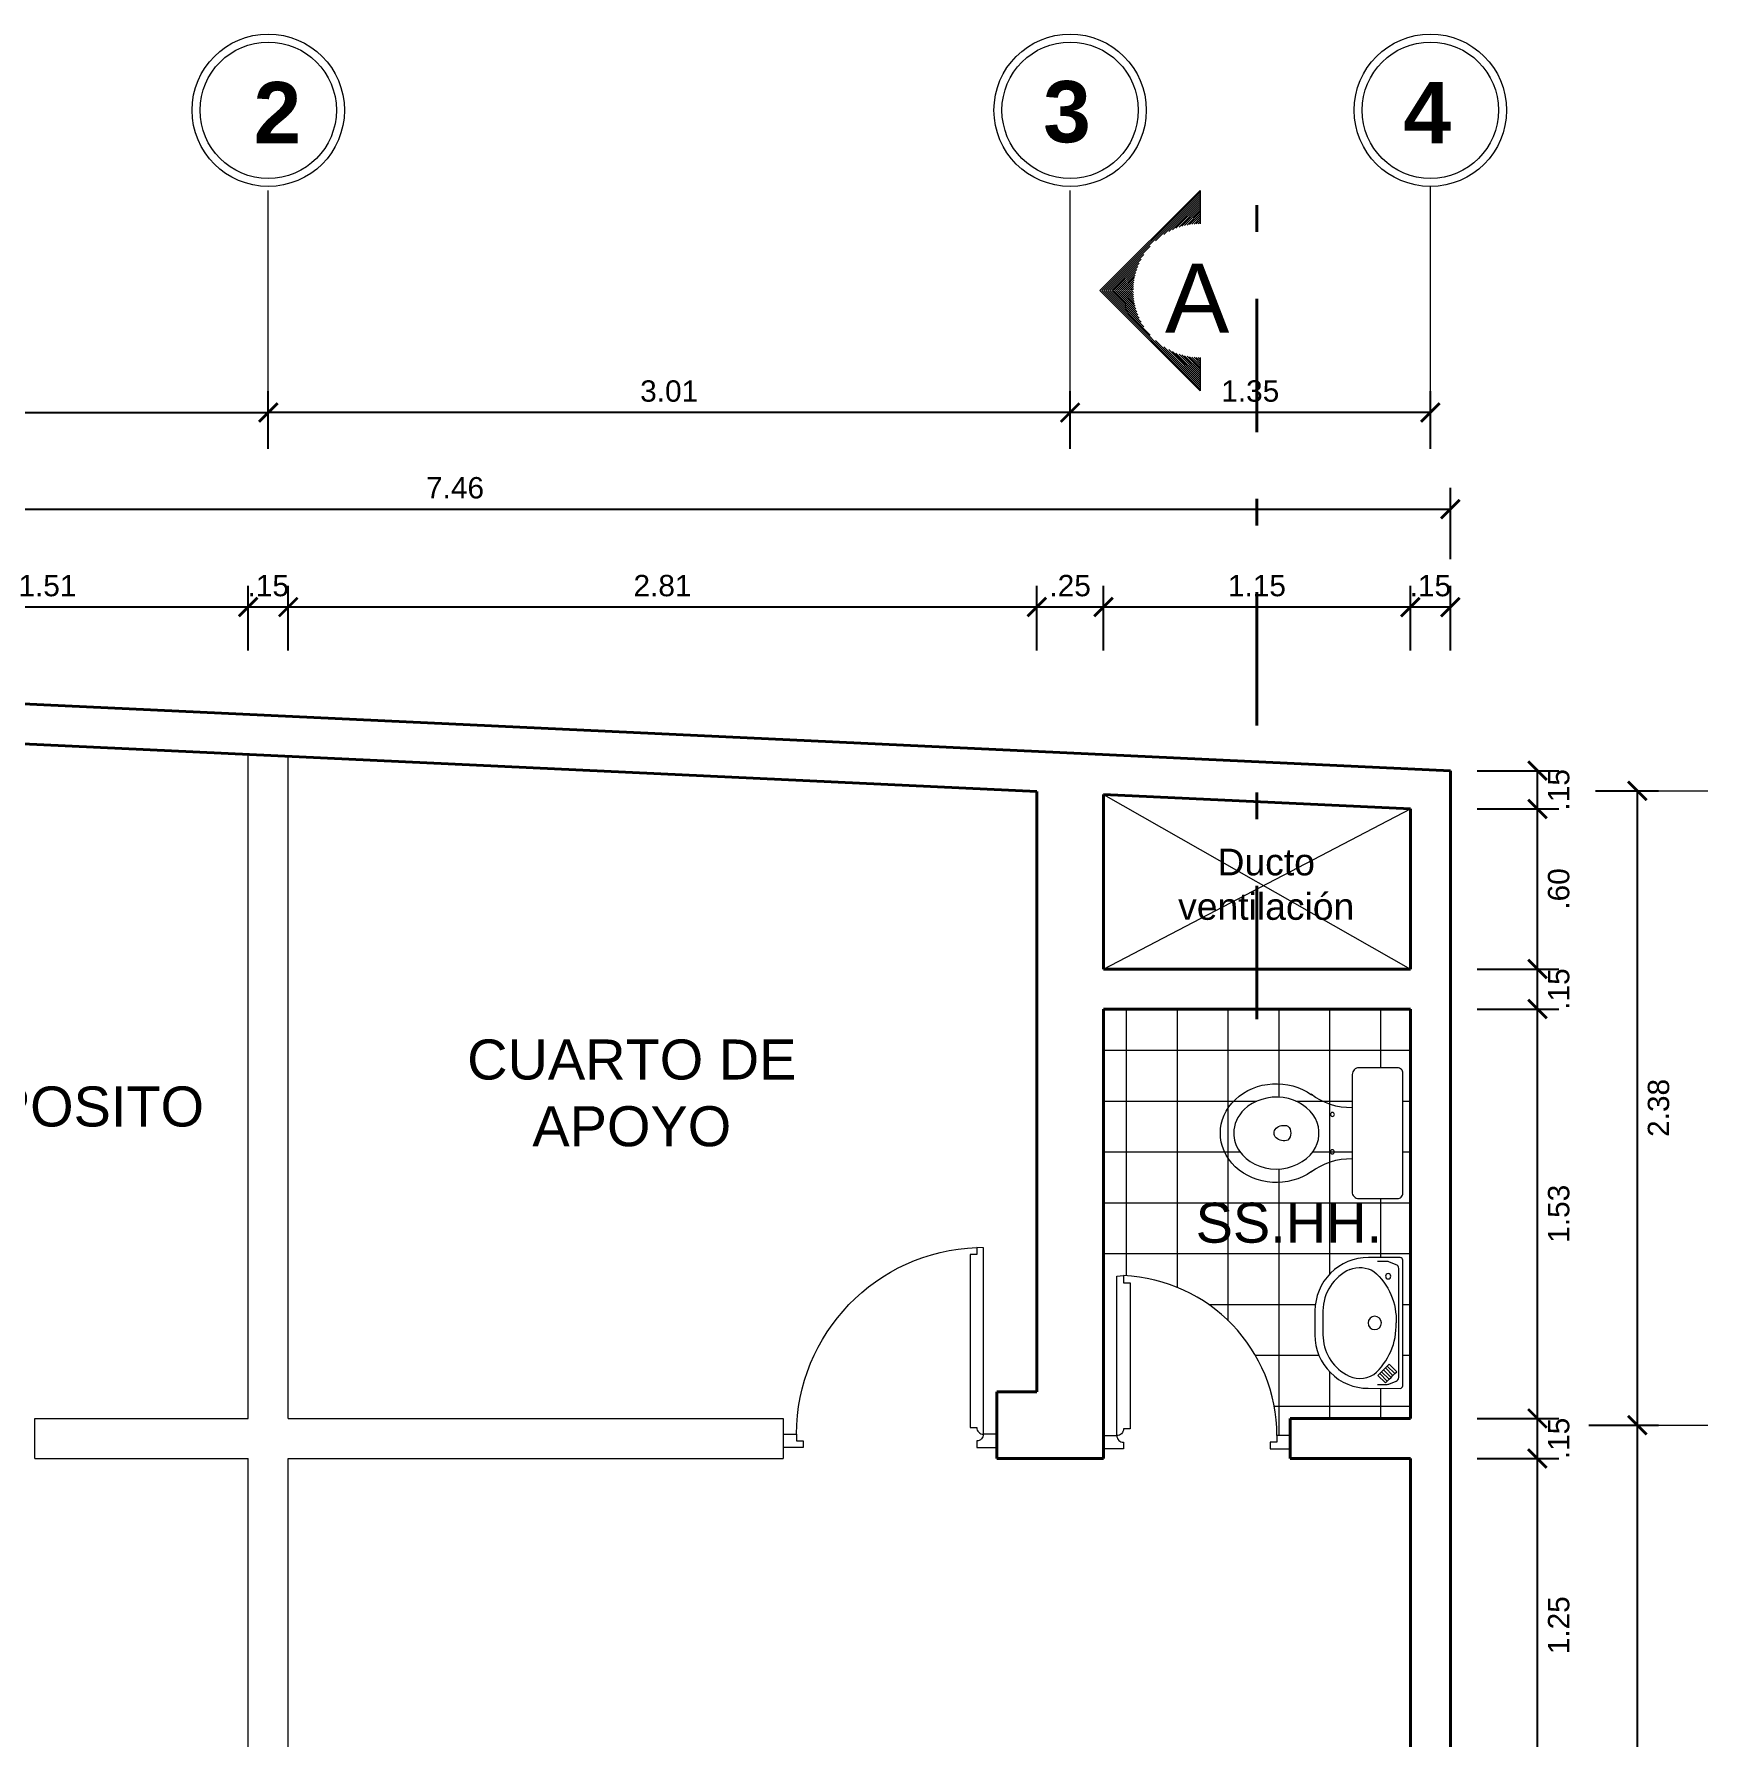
# Model space of a CAD drawing. Header units: millimetres. Extents: x 148 to 461, y 24 to 94.
# Drawn here: x 152.19 to 158.47, y 70.77 to 77.15 of the extents above; entities that cross this region are included whole.
import ezdxf

# ---------------------------------------------------------------- set-up
doc = ezdxf.new("R2010")
doc.units = ezdxf.units.MM
doc.header["$PDMODE"] = 32
doc.linetypes.add('2PAV$0$DASHDOT', pattern=[1, 0.5, -0.25, 0, -0.25])
doc.layers.get('0').update_dxf_attribs({"lineweight": 0})
doc.layers.get('Defpoints').update_dxf_attribs({"lineweight": 0})
for name, color, linetype, lineweight in [('A-Dims', 22, 'Continuous', 0), ('A-Hatch', 57, 'Continuous', 0), ('A-Section', 178, '2PAV$0$DASHDOT', 40), ('A-Stair', 53, 'Continuous', 0), ('A-Text', 30, 'Continuous', 30), ('A-Wall', 153, 'Continuous', 40), ('P-SANIT', 43, 'Continuous', 0), ('piso', 10, 'Continuous', 0), ('puertas', 40, 'Continuous', 0)]:
    doc.layers.add(name, color=color, linetype=linetype, lineweight=lineweight)
doc.styles.add('ejes', font='swissel.ttf')
doc.styles.add('TEX', font='swissk.ttf', dxfattribs={"height": 0.2})
doc.dimstyles.new('DIM50', dxfattribs={"dimtxt": 0.08, "dimasz": 0.07, "dimexe": 0.08, "dimexo": 0.1, "dimgap": 0.04, "dimtad": 2, "dimzin": 4, "dimdsep": 46, "dimtxsty": 'ejes', "dimblk": 'ARCHTICK', "dimcen": 0.05, "dimadec": 0, "dimazin": 0, "dimtfac": 1, "dimtix": 1, "dimtmove": 0, "dimatfit": 3, "dimfxl": 0.08, "dimarcsym": 0})

# ---------------------------------------------------------------- blocks, each defined once
blk = doc.blocks.new('0D02D')
at = {"layer": 'P-SANIT'}
blk.add_lwpolyline([(0, -0.225), (0, 0.225, -0.414214), (0.02, 0.245), (0.165, 0.245, -0.414214), (0.19, 0.22), (0.19, -0.22, -0.414214), (0.165, -0.245), (0.02, -0.245, -0.414214)], format="xyb", close=True, dxfattribs=at)
for centre in [(0.264, 0.07), (0.264, -0.07)]:
    blk.add_circle(centre, 0.0075, dxfattribs=at)
for centre, radius, start, end in [((0.1937, 0.3446), 0.2496, 269.14599, 307.05921), ((0.457, 0), 0.0372, 134.72312, 225.27688), ((0.1937, -0.3446), 0.2496, 52.94079, 90.85401)]:
    blk.add_arc(centre, radius, start, end, dxfattribs=at)
for centre, major_axis, ratio, start_param, end_param in [((0.474, 0), (0.21, 0), 0.880952, 4.03357, 8.5328), ((0.446, 0), (-0.0364, 0), 0.800032, 1.138877, 5.144308)]:
    blk.add_ellipse(centre, major_axis=major_axis, ratio=ratio, start_param=start_param, end_param=end_param, dxfattribs=at)
blk.add_open_spline([(0.634, 0), (0.634, 0.0316), (0.6204, 0.0636), (0.5599, 0.1221), (0.5025, 0.1406), (0.395, 0.126), (0.3484, 0.0938), (0.307, 0.015), (0.3099, -0.0307), (0.3633, -0.1073), (0.4178, -0.1351), (0.5308, -0.1349), (0.5852, -0.1069), (0.6267, -0.0469), (0.634, -0.0234), (0.634, 0)], degree=3, knots=[0, 0, 0, 0, 0.739089, 0.739089, 1.723657, 1.723657, 2.708224, 2.708224, 3.692791, 3.692791, 4.714314, 4.714314, 5.735837, 5.735837, 6.283185, 6.283185, 6.283185, 6.283185], dxfattribs=at)
blk = doc.blocks.new('0D42D')
at = {"layer": 'P-SANIT'}
blk.add_lwpolyline([(0, -0.235), (0, 0.235, -0.414214), (0.01, 0.245), (0.129, 0.245, -0.414214), (0.329, 0.045), (0.329, -0.045, -0.414214), (0.129, -0.245), (0.01, -0.245, -0.414214)], format="xyb", close=True, dxfattribs=at)
for points in [[(0.095, -0.23), (0.0578, -0.23, -0.091972), (0.0524, -0.229), (0.0246, -0.2183, -0.310416), (0.015, -0.2043), (0.015, 0.2043, -0.310416), (0.0246, 0.2183), (0.0524, 0.229, -0.091972), (0.0578, 0.23), (0.095, 0.23)], [(0.198, 0.2004, 0.236842), (0.1087, 0.1932, 0.231608), (0.025, 0)], [(0.198, 0.2004, -0.296459), (0.299, 0.045), (0.299, -0.045, -0.270992), (0.2123, -0.1932, -0.270992)], [(0.2123, -0.1932, -0.27968), (0.1087, -0.1932, -0.231608), (0.025, 0)]]:
    blk.add_lwpolyline(points, format="xyb", dxfattribs=at)
for points in [[(0.0226, -0.1825), (0.0509, -0.1542), (0.058, -0.1613), (0.0297, -0.1896)], [(0.0297, -0.1896), (0.058, -0.1613), (0.065, -0.1684), (0.0368, -0.1967)], [(0.0368, -0.1967), (0.065, -0.1684), (0.0721, -0.1755), (0.0438, -0.2037)], [(0.0438, -0.2037), (0.0721, -0.1755), (0.0792, -0.1825), (0.0509, -0.2108)], [(0.0509, -0.2108), (0.0792, -0.1825), (0.0863, -0.1896), (0.058, -0.2179)], [(0.058, -0.2179), (0.0863, -0.1896), (0.0933, -0.1967), (0.065, -0.2249)]]:
    blk.add_lwpolyline(points, close=True, dxfattribs=at)
for centre, radius in [((0.055, 0.175), 0.01), ((0.105, 0), 0.025)]:
    blk.add_circle(centre, radius, dxfattribs=at)
blk = doc.blocks.new('P70')
at = {"ltscale": 0.75}
blk.add_lwpolyline([(0.05, 0.025), (0.05, 0.6229), (0.075, 0.6245), (0.075, 0.5979), (0.1, 0.5979), (0.1, 0.05), (0.075, 0.05, -0.414214)], format="xyb", close=True, dxfattribs=at)
blk.add_lwpolyline([(0, 0.025), (0.05, 0.025, 0.414214), (0.075, 0), (0.075, -0.025), (0, -0.025)], format="xyb", dxfattribs=at)
blk.add_lwpolyline([(0.7, 0.025), (0.65, 0.025), (0.65, 0), (0.625, 0), (0.625, -0.025), (0.7, -0.025)], dxfattribs=at)
at = {"color": 9, "ltscale": 0.75}
blk.add_arc((0.05, 0.025), 0.6, 0, 87.61198, dxfattribs=at)
at = {"flags": 3}
blk.add_attdef('COCO', (0, 0), '', height=0.1, dxfattribs=at)
blk = doc.blocks.new('P80')
at = {"ltscale": 0.75}
blk.add_lwpolyline([(0.05, 0.025), (0.05, 0.7232), (0.075, 0.7246), (0.075, 0.6982), (0.1, 0.6982), (0.1, 0.05), (0.075, 0.05, -0.414214)], format="xyb", close=True, dxfattribs=at)
blk.add_lwpolyline([(0, 0.025), (0.05, 0.025, 0.414214), (0.075, 0), (0.075, -0.025), (0, -0.025)], format="xyb", dxfattribs=at)
blk.add_lwpolyline([(0.8, 0.025), (0.75, 0.025), (0.75, 0), (0.725, 0), (0.725, -0.025), (0.8, -0.025)], dxfattribs=at)
at = {"color": 9, "ltscale": 0.75}
blk.add_arc((0.05, 0.025), 0.7, 0, 87.95329, dxfattribs=at)
at = {"flags": 3}
blk.add_attdef('COCO', (0, 0), '', height=0.1, dxfattribs=at)
blk = doc.blocks.new('_ArchTick')
at = {"color": 0, "linetype": 'ByBlock', "const_width": 0.15}
blk.add_lwpolyline([(-0.5, -0.5), (0.5, 0.5)], dxfattribs=at)
blk = doc.blocks.new('*D180')
at = {"layer": 'A-Dims', "color": 0, "lineweight": -2}
for p, q in [((151.4903, 74.8403), (151.4903, 75.0836)), ((152.9953, 74.8403), (152.9953, 75.0836)), ((152.9953, 75.0036), (151.4903, 75.0036))]:
    blk.add_line(p, q, dxfattribs=at)
at = {"layer": 'Defpoints', "color": 0}
for p in [(151.4903, 75.0036), (151.4903, 74.7403), (152.9953, 74.7403)]:
    blk.add_point(p, dxfattribs=at)
at = {"layer": 'A-Dims', "color": 0, "lineweight": -2, "xscale": 0.07, "yscale": 0.07, "zscale": 0.07, "rotation": 180}
blk.add_blockref('_ArchTick', (151.4903, 75.0036), dxfattribs=at)
at = {"layer": 'A-Dims', "color": 0, "lineweight": -2, "xscale": 0.07, "yscale": 0.07, "zscale": 0.07}
blk.add_blockref('_ArchTick', (152.9953, 75.0036), dxfattribs=at)
at = {"layer": 'A-Dims', "color": 0, "insert": (152.2428, 75.0836), "char_height": 0.08, "attachment_point": 5, "style": 'ejes'}
blk.add_mtext('1.51', dxfattribs=at)
blk = doc.blocks.new('*D181')
at = {"layer": 'A-Dims', "color": 0, "lineweight": -2}
for p, q in [((152.9953, 74.8403), (152.9953, 75.0836)), ((153.1453, 74.8403), (153.1453, 75.0836)), ((153.1453, 75.0036), (152.9953, 75.0036))]:
    blk.add_line(p, q, dxfattribs=at)
at = {"layer": 'Defpoints', "color": 0}
for p in [(152.9953, 75.0036), (152.9953, 74.7403), (153.1453, 74.7403)]:
    blk.add_point(p, dxfattribs=at)
at = {"layer": 'A-Dims', "color": 0, "lineweight": -2, "xscale": 0.07, "yscale": 0.07, "zscale": 0.07}
blk.add_blockref('_ArchTick', (152.9953, 75.0036), dxfattribs=at)
at = {"layer": 'A-Dims', "color": 0, "lineweight": -2, "xscale": 0.07, "yscale": 0.07, "zscale": 0.07, "rotation": 180}
blk.add_blockref('_ArchTick', (153.1453, 75.0036), dxfattribs=at)
at = {"layer": 'A-Dims', "color": 0, "insert": (153.0703, 75.0836), "char_height": 0.08, "attachment_point": 5, "style": 'ejes'}
blk.add_mtext('.15', dxfattribs=at)
blk = doc.blocks.new('*D182')
at = {"layer": 'A-Dims', "color": 0, "lineweight": -2}
for p, q in [((153.1453, 74.8403), (153.1453, 75.0836)), ((155.9503, 74.8403), (155.9503, 75.0836)), ((155.9503, 75.0036), (153.1453, 75.0036))]:
    blk.add_line(p, q, dxfattribs=at)
at = {"layer": 'Defpoints', "color": 0}
for p in [(153.1453, 75.0036), (153.1453, 74.7403), (155.9503, 74.7403)]:
    blk.add_point(p, dxfattribs=at)
at = {"layer": 'A-Dims', "color": 0, "lineweight": -2, "xscale": 0.07, "yscale": 0.07, "zscale": 0.07, "rotation": 180}
blk.add_blockref('_ArchTick', (153.1453, 75.0036), dxfattribs=at)
at = {"layer": 'A-Dims', "color": 0, "lineweight": -2, "xscale": 0.07, "yscale": 0.07, "zscale": 0.07}
blk.add_blockref('_ArchTick', (155.9503, 75.0036), dxfattribs=at)
at = {"layer": 'A-Dims', "color": 0, "insert": (154.5478, 75.0836), "char_height": 0.08, "attachment_point": 5, "style": 'ejes'}
blk.add_mtext('2.81', dxfattribs=at)
blk = doc.blocks.new('*D183')
at = {"layer": 'A-Dims', "color": 0, "lineweight": -2}
for p, q in [((155.9503, 74.8403), (155.9503, 75.0836)), ((156.2003, 74.8403), (156.2003, 75.0836)), ((156.2003, 75.0036), (155.9503, 75.0036))]:
    blk.add_line(p, q, dxfattribs=at)
at = {"layer": 'Defpoints', "color": 0}
for p in [(155.9503, 75.0036), (155.9503, 74.7403), (156.2003, 74.7403)]:
    blk.add_point(p, dxfattribs=at)
at = {"layer": 'A-Dims', "color": 0, "lineweight": -2, "xscale": 0.07, "yscale": 0.07, "zscale": 0.07, "rotation": 180}
blk.add_blockref('_ArchTick', (155.9503, 75.0036), dxfattribs=at)
at = {"layer": 'A-Dims', "color": 0, "lineweight": -2, "xscale": 0.07, "yscale": 0.07, "zscale": 0.07}
blk.add_blockref('_ArchTick', (156.2003, 75.0036), dxfattribs=at)
at = {"layer": 'A-Dims', "color": 0, "insert": (156.0753, 75.0836), "char_height": 0.08, "attachment_point": 5, "style": 'ejes'}
blk.add_mtext('.25', dxfattribs=at)
blk = doc.blocks.new('*D184')
at = {"layer": 'A-Dims', "color": 0, "lineweight": -2}
for p, q in [((156.2003, 74.8403), (156.2003, 75.0836)), ((157.3503, 74.8403), (157.3503, 75.0836)), ((157.3503, 75.0036), (156.2003, 75.0036))]:
    blk.add_line(p, q, dxfattribs=at)
at = {"layer": 'Defpoints', "color": 0}
for p in [(156.2003, 75.0036), (156.2003, 74.7403), (157.3503, 74.7403)]:
    blk.add_point(p, dxfattribs=at)
at = {"layer": 'A-Dims', "color": 0, "lineweight": -2, "xscale": 0.07, "yscale": 0.07, "zscale": 0.07, "rotation": 180}
blk.add_blockref('_ArchTick', (156.2003, 75.0036), dxfattribs=at)
at = {"layer": 'A-Dims', "color": 0, "lineweight": -2, "xscale": 0.07, "yscale": 0.07, "zscale": 0.07}
blk.add_blockref('_ArchTick', (157.3503, 75.0036), dxfattribs=at)
at = {"layer": 'A-Dims', "color": 0, "insert": (156.7753, 75.0836), "char_height": 0.08, "attachment_point": 5, "style": 'ejes'}
blk.add_mtext('1.15', dxfattribs=at)
blk = doc.blocks.new('*D185')
at = {"layer": 'A-Dims', "color": 0, "lineweight": -2}
for p, q in [((157.3503, 74.8403), (157.3503, 75.0836)), ((157.5003, 74.8403), (157.5003, 75.0836)), ((157.5003, 75.0036), (157.3503, 75.0036))]:
    blk.add_line(p, q, dxfattribs=at)
at = {"layer": 'Defpoints', "color": 0}
for p in [(157.3503, 75.0036), (157.3503, 74.7403), (157.5003, 74.7403)]:
    blk.add_point(p, dxfattribs=at)
at = {"layer": 'A-Dims', "color": 0, "lineweight": -2, "xscale": 0.07, "yscale": 0.07, "zscale": 0.07}
blk.add_blockref('_ArchTick', (157.3503, 75.0036), dxfattribs=at)
at = {"layer": 'A-Dims', "color": 0, "lineweight": -2, "xscale": 0.07, "yscale": 0.07, "zscale": 0.07, "rotation": 180}
blk.add_blockref('_ArchTick', (157.5003, 75.0036), dxfattribs=at)
at = {"layer": 'A-Dims', "color": 0, "insert": (157.4253, 75.0836), "char_height": 0.08, "attachment_point": 5, "style": 'ejes'}
blk.add_mtext('.15', dxfattribs=at)
blk = doc.blocks.new('*D186')
at = {"layer": 'A-Dims', "color": 0, "lineweight": -2}
for p, q in [((150.0403, 75.1836), (150.0403, 75.4502)), ((157.5003, 75.1836), (157.5003, 75.4502)), ((150.0403, 75.3702), (157.5003, 75.3702))]:
    blk.add_line(p, q, dxfattribs=at)
at = {"layer": 'Defpoints', "color": 0}
for p in [(157.5003, 75.3702), (150.0403, 75.0836), (157.5003, 75.0836)]:
    blk.add_point(p, dxfattribs=at)
at = {"layer": 'A-Dims', "color": 0, "lineweight": -2, "xscale": 0.07, "yscale": 0.07, "zscale": 0.07, "rotation": 180}
blk.add_blockref('_ArchTick', (150.0403, 75.3702), dxfattribs=at)
at = {"layer": 'A-Dims', "color": 0, "lineweight": -2, "xscale": 0.07, "yscale": 0.07, "zscale": 0.07}
blk.add_blockref('_ArchTick', (157.5003, 75.3702), dxfattribs=at)
at = {"layer": 'A-Dims', "color": 0, "insert": (153.7703, 75.4502), "char_height": 0.08, "attachment_point": 5, "style": 'ejes'}
blk.add_mtext('7.46', dxfattribs=at)
blk = doc.blocks.new('*D197')
at = {"layer": 'A-Dims', "color": 0, "lineweight": -2}
for p, q in [((157.6003, 74.3903), (157.9065, 74.3903)), ((157.8265, 74.2472), (157.8265, 74.3903)), ((157.6003, 74.2472), (157.9065, 74.2472))]:
    blk.add_line(p, q, dxfattribs=at)
at = {"layer": 'Defpoints', "color": 0}
for p in [(157.5003, 74.3903), (157.8265, 74.3903), (157.5003, 74.2472)]:
    blk.add_point(p, dxfattribs=at)
at = {"layer": 'A-Dims', "color": 0, "lineweight": -2, "xscale": 0.07, "yscale": 0.07, "zscale": 0.07}
for p, rotation in [((157.8265, 74.3903), 270), ((157.8265, 74.2472), 90)]:
    blk.add_blockref('_ArchTick', p, dxfattribs=dict(at, rotation=rotation))
at = {"layer": 'A-Dims', "color": 0, "insert": (157.9065, 74.3187), "char_height": 0.08, "attachment_point": 5, "rotation": 90, "style": 'ejes'}
blk.add_mtext('.15', dxfattribs=at)
blk = doc.blocks.new('*D198')
at = {"layer": 'A-Dims', "color": 0, "lineweight": -2}
for p, q in [((157.6003, 74.2472), (157.9065, 74.2472)), ((157.8265, 73.6472), (157.8265, 74.2472)), ((157.6003, 73.6472), (157.9065, 73.6472))]:
    blk.add_line(p, q, dxfattribs=at)
at = {"layer": 'Defpoints', "color": 0}
for p in [(157.5003, 74.2472), (157.8265, 74.2472), (157.5003, 73.6472)]:
    blk.add_point(p, dxfattribs=at)
at = {"layer": 'A-Dims', "color": 0, "lineweight": -2, "xscale": 0.07, "yscale": 0.07, "zscale": 0.07}
for p, rotation in [((157.8265, 74.2472), 90), ((157.8265, 73.6472), 270)]:
    blk.add_blockref('_ArchTick', p, dxfattribs=dict(at, rotation=rotation))
at = {"layer": 'A-Dims', "color": 0, "insert": (157.9065, 73.9472), "char_height": 0.08, "attachment_point": 5, "rotation": 90, "style": 'ejes'}
blk.add_mtext('.60', dxfattribs=at)
blk = doc.blocks.new('*D199')
at = {"layer": 'A-Dims', "color": 0, "lineweight": -2}
for p, q in [((157.6003, 73.6472), (157.9065, 73.6472)), ((157.8265, 73.4972), (157.8265, 73.6472)), ((157.6003, 73.4972), (157.9065, 73.4972))]:
    blk.add_line(p, q, dxfattribs=at)
at = {"layer": 'Defpoints', "color": 0}
for p in [(157.5003, 73.6472), (157.8265, 73.6472), (157.5003, 73.4972)]:
    blk.add_point(p, dxfattribs=at)
at = {"layer": 'A-Dims', "color": 0, "lineweight": -2, "xscale": 0.07, "yscale": 0.07, "zscale": 0.07}
for p, rotation in [((157.8265, 73.6472), 270), ((157.8265, 73.4972), 90)]:
    blk.add_blockref('_ArchTick', p, dxfattribs=dict(at, rotation=rotation))
at = {"layer": 'A-Dims', "color": 0, "insert": (157.9065, 73.5722), "char_height": 0.08, "attachment_point": 5, "rotation": 90, "style": 'ejes'}
blk.add_mtext('.15', dxfattribs=at)
blk = doc.blocks.new('*D200')
at = {"layer": 'A-Dims', "color": 0, "lineweight": -2}
for p, q in [((157.6003, 73.4972), (157.9065, 73.4972)), ((157.8265, 71.9631), (157.8265, 73.4972)), ((157.6003, 71.9631), (157.9065, 71.9631))]:
    blk.add_line(p, q, dxfattribs=at)
at = {"layer": 'Defpoints', "color": 0}
for p in [(157.5003, 73.4972), (157.8265, 73.4972), (157.5003, 71.9631)]:
    blk.add_point(p, dxfattribs=at)
at = {"layer": 'A-Dims', "color": 0, "lineweight": -2, "xscale": 0.07, "yscale": 0.07, "zscale": 0.07}
for p, rotation in [((157.8265, 73.4972), 90), ((157.8265, 71.9631), 270)]:
    blk.add_blockref('_ArchTick', p, dxfattribs=dict(at, rotation=rotation))
at = {"layer": 'A-Dims', "color": 0, "insert": (157.9065, 72.7301), "char_height": 0.08, "attachment_point": 5, "rotation": 90, "style": 'ejes'}
blk.add_mtext('1.53', dxfattribs=at)
blk = doc.blocks.new('*D201')
at = {"layer": 'A-Dims', "color": 0, "lineweight": -2}
for p, q in [((157.6003, 71.9631), (157.9065, 71.9631)), ((157.8265, 71.8131), (157.8265, 71.9631)), ((157.6003, 71.8131), (157.9065, 71.8131))]:
    blk.add_line(p, q, dxfattribs=at)
at = {"layer": 'Defpoints', "color": 0}
for p in [(157.5003, 71.9631), (157.8265, 71.9631), (157.5003, 71.8131)]:
    blk.add_point(p, dxfattribs=at)
at = {"layer": 'A-Dims', "color": 0, "lineweight": -2, "xscale": 0.07, "yscale": 0.07, "zscale": 0.07}
for p, rotation in [((157.8265, 71.9631), 270), ((157.8265, 71.8131), 90)]:
    blk.add_blockref('_ArchTick', p, dxfattribs=dict(at, rotation=rotation))
at = {"layer": 'A-Dims', "color": 0, "insert": (157.9065, 71.8881), "char_height": 0.08, "attachment_point": 5, "rotation": 90, "style": 'ejes'}
blk.add_mtext('.15', dxfattribs=at)
blk = doc.blocks.new('*D202')
at = {"layer": 'A-Dims', "color": 0, "lineweight": -2}
for p, q in [((157.6003, 71.8131), (157.9065, 71.8131)), ((157.8265, 70.5631), (157.8265, 71.8131)), ((157.6003, 70.5631), (157.9065, 70.5631))]:
    blk.add_line(p, q, dxfattribs=at)
at = {"layer": 'Defpoints', "color": 0}
for p in [(157.5003, 71.8131), (157.8265, 71.8131), (157.5003, 70.5631)]:
    blk.add_point(p, dxfattribs=at)
at = {"layer": 'A-Dims', "color": 0, "lineweight": -2, "xscale": 0.07, "yscale": 0.07, "zscale": 0.07}
for p, rotation in [((157.8265, 71.8131), 90), ((157.8265, 70.5631), 270)]:
    blk.add_blockref('_ArchTick', p, dxfattribs=dict(at, rotation=rotation))
at = {"layer": 'A-Dims', "color": 0, "insert": (157.9065, 71.1881), "char_height": 0.08, "attachment_point": 5, "rotation": 90, "style": 'ejes'}
blk.add_mtext('1.25', dxfattribs=at)
blk = doc.blocks.new('*D562')
at = {"layer": 'A-Dims', "color": 0, "lineweight": -2}
for p, q in [((158.0192, 71.9381), (158.2806, 71.9381)), ((158.2006, 71.9381), (158.2006, 69.0381)), ((158.0192, 69.0381), (158.2806, 69.0381))]:
    blk.add_line(p, q, dxfattribs=at)
at = {"layer": 'Defpoints', "color": 0}
for p in [(157.9192, 71.9381), (157.9192, 69.0381), (158.2006, 69.0381)]:
    blk.add_point(p, dxfattribs=at)
at = {"layer": 'A-Dims', "color": 0, "lineweight": -2, "xscale": 0.07, "yscale": 0.07, "zscale": 0.07}
for p, rotation in [((158.2006, 71.9381), 90), ((158.2006, 69.0381), 270)]:
    blk.add_blockref('_ArchTick', p, dxfattribs=dict(at, rotation=rotation))
at = {"layer": 'A-Dims', "color": 0, "insert": (158.2806, 70.4881), "char_height": 0.08, "attachment_point": 5, "rotation": 90, "style": 'ejes'}
blk.add_mtext('2.90', dxfattribs=at)
blk = doc.blocks.new('*D563')
at = {"layer": 'A-Dims', "color": 0, "lineweight": -2}
for p, q in [((158.044, 74.3152), (158.2806, 74.3152)), ((158.2006, 74.3152), (158.2006, 71.9381)), ((158.044, 71.9381), (158.2806, 71.9381))]:
    blk.add_line(p, q, dxfattribs=at)
at = {"layer": 'Defpoints', "color": 0}
for p in [(157.944, 74.3152), (157.944, 71.9381), (158.2006, 71.9381)]:
    blk.add_point(p, dxfattribs=at)
at = {"layer": 'A-Dims', "color": 0, "lineweight": -2, "xscale": 0.07, "yscale": 0.07, "zscale": 0.07}
for p, rotation in [((158.2006, 74.3152), 90), ((158.2006, 71.9381), 270)]:
    blk.add_blockref('_ArchTick', p, dxfattribs=dict(at, rotation=rotation))
at = {"layer": 'A-Dims', "color": 0, "insert": (158.2806, 73.1267), "char_height": 0.08, "attachment_point": 5, "rotation": 90, "style": 'ejes'}
blk.add_mtext('2.38', dxfattribs=at)
blk = doc.blocks.new('*D560')
at = {"layer": 'A-Dims', "color": 0, "lineweight": -2}
for p, q in [((150.2403, 75.5972), (150.2403, 75.8126)), ((153.0703, 75.5972), (153.0703, 75.8126)), ((150.2403, 75.7326), (153.0703, 75.7326))]:
    blk.add_line(p, q, dxfattribs=at)
at = {"layer": 'Defpoints', "color": 0}
for p in [(153.0703, 75.7326), (150.2403, 75.4972), (153.0703, 75.4972)]:
    blk.add_point(p, dxfattribs=at)
at = {"layer": 'A-Dims', "color": 0, "lineweight": -2, "xscale": 0.07, "yscale": 0.07, "zscale": 0.07, "rotation": 180}
blk.add_blockref('_ArchTick', (150.2403, 75.7326), dxfattribs=at)
at = {"layer": 'A-Dims', "color": 0, "lineweight": -2, "xscale": 0.07, "yscale": 0.07, "zscale": 0.07}
blk.add_blockref('_ArchTick', (153.0703, 75.7326), dxfattribs=at)
at = {"layer": 'A-Dims', "color": 0, "insert": (151.6553, 75.8126), "char_height": 0.08, "attachment_point": 5, "style": 'ejes'}
blk.add_mtext('2.83', dxfattribs=at)
blk = doc.blocks.new('*D561')
at = {"layer": 'A-Dims', "color": 0, "lineweight": -2}
for p, q in [((156.0753, 75.5972), (156.0753, 75.8126)), ((157.4253, 75.5972), (157.4253, 75.8126)), ((157.4253, 75.7326), (156.0753, 75.7326))]:
    blk.add_line(p, q, dxfattribs=at)
at = {"layer": 'Defpoints', "color": 0}
for p in [(156.0753, 75.7326), (156.0753, 75.4972), (157.4253, 75.4972)]:
    blk.add_point(p, dxfattribs=at)
at = {"layer": 'A-Dims', "color": 0, "lineweight": -2, "xscale": 0.07, "yscale": 0.07, "zscale": 0.07, "rotation": 180}
blk.add_blockref('_ArchTick', (156.0753, 75.7326), dxfattribs=at)
at = {"layer": 'A-Dims', "color": 0, "lineweight": -2, "xscale": 0.07, "yscale": 0.07, "zscale": 0.07}
blk.add_blockref('_ArchTick', (157.4253, 75.7326), dxfattribs=at)
at = {"layer": 'A-Dims', "color": 0, "insert": (156.7503, 75.8126), "char_height": 0.08, "attachment_point": 5, "style": 'ejes'}
blk.add_mtext('1.35', dxfattribs=at)
blk = doc.blocks.new('*D579')
at = {"layer": 'A-Dims', "color": 0, "lineweight": -2}
for p, q in [((153.0703, 75.5972), (153.0703, 75.8126)), ((156.0753, 75.5972), (156.0753, 75.8126)), ((156.0753, 75.7326), (153.0703, 75.7326))]:
    blk.add_line(p, q, dxfattribs=at)
at = {"layer": 'Defpoints', "color": 0}
for p in [(153.0703, 75.7326), (153.0703, 75.4972), (156.0753, 75.4972)]:
    blk.add_point(p, dxfattribs=at)
at = {"layer": 'A-Dims', "color": 0, "lineweight": -2, "xscale": 0.07, "yscale": 0.07, "zscale": 0.07, "rotation": 180}
blk.add_blockref('_ArchTick', (153.0703, 75.7326), dxfattribs=at)
at = {"layer": 'A-Dims', "color": 0, "lineweight": -2, "xscale": 0.07, "yscale": 0.07, "zscale": 0.07}
blk.add_blockref('_ArchTick', (156.0753, 75.7326), dxfattribs=at)
at = {"layer": 'A-Dims', "color": 0, "insert": (154.5728, 75.8126), "char_height": 0.08, "attachment_point": 5, "style": 'ejes'}
blk.add_mtext('3.01', dxfattribs=at)

msp = doc.modelspace()

# ---------------------------------------------------------------- hatches: boundary and pattern name
at = {"layer": 'A-Hatch'}
h = msp.add_hatch(dxfattribs=at)
h.set_pattern_fill('ANSI37,_O', color=256, scale=0.06, angle=45)
h.set_pattern_definition([(90, (-8.8765, 0), (-0.1905, 4e-17), []), (180, (-8.8765, 0), (-4e-17, -0.1905), [])])
h.paths.add_polyline_path([(156.8503, 71.8987), (156.9003, 71.8987), (156.9003, 71.9631), (157.3503, 71.9631), (157.3503, 73.4972), (156.2003, 73.4972), (156.2003, 72.4935), (156.3003, 72.4997), (156.3003, 72.4966, -0.389983)])
edge = h.paths.add_edge_path(flags=16)
edge.add_arc((157.1288, 73.3767), 0.2496, 236.58669, 237.20776)
edge.add_ellipse((156.8482, 73.0324), major_axis=(-0.21, 0.0002), ratio=0.880952, start_angle=-128.89345, end_angle=-128.19711)
edge = h.paths.add_edge_path(flags=16)
edge.add_spline(control_points=[(156.6882, 73.0325), (156.6882, 73.0641), (156.7018, 73.0961), (156.7624, 73.1546), (156.8199, 73.173), (156.9273, 73.1583), (156.9739, 73.1261), (157.0152, 73.0472), (157.0123, 73.0015), (156.9588, 72.925), (156.9042, 72.8972), (156.7912, 72.8975), (156.7369, 72.9256), (156.6955, 72.9856), (156.6882, 73.0091), (156.6882, 73.0325)], knot_values=[0, 0, 0, 0, 0.739089, 0.739089, 1.723657, 1.723657, 2.708224, 2.708224, 3.692791, 3.692791, 4.714314, 4.714314, 5.735837, 5.735837, 6.283185, 6.283185, 6.283185, 6.283185], degree=3, periodic=0)
h.paths.add_polyline_path([(157.1324, 73.2771), (157.3224, 73.2769), (157.3219, 72.7869), (157.1319, 72.7871)], flags=16)
edge = h.paths.add_edge_path(flags=0)
edge.add_arc((156.8652, 73.0324), 0.0372, 314.66425, 405.21802)
edge.add_ellipse((156.8762, 73.0323), major_axis=(-0.0364, 0), ratio=0.800032, start_angle=-114.74713, end_angle=114.74713)
h.paths.add_polyline_path([(157.193, 72.5659), (157.322, 72.5658), (157.3215, 72.0758), (157.1925, 72.0759, -0.414214), (156.9928, 72.2761), (156.9928, 72.3661, -0.414214)], flags=16)
h.paths.add_polyline_path([(157.3066, 72.1165), (157.3066, 72.1165), (157.3066, 72.1165, -0.0007)], flags=0)
h.paths.add_polyline_path([(157.1097, 72.5142, -0.27968), (157.2133, 72.5141, -0.231608), (157.2968, 72.3208, -0.157036), (157.2582, 72.1792), (157.299, 72.1383), (157.2707, 72.11), (157.2565, 72.0959), (157.22, 72.1325, -0.303009), (157.1093, 72.1278, -0.270992), (157.0228, 72.2761), (157.0228, 72.3661, -0.270992)], flags=0)
h.paths.add_polyline_path([(157.2566, 72.1525), (157.2848, 72.1242), (157.2636, 72.103), (157.2353, 72.1313), (157.2424, 72.1383)], flags=0)

# ---------------------------------------------------------------- linework, layer by layer
at = {"layer": 'A-Dims'}
for p, q in [((153.0703, 75.8126), (153.0703, 76.5649)), ((156.0753, 75.8126), (156.0753, 76.5649)), ((157.4253, 75.8126), (157.4253, 76.58)), ((158.2806, 74.3152), (158.4654, 74.3152)), ((158.2806, 71.9381), (158.4654, 71.9381))]:
    msp.add_line(p, q, dxfattribs=at)
for centre, radius in [((153.0703, 76.8654), 0.2854), ((156.0753, 76.8654), 0.2854), ((157.4253, 76.8654), 0.2854), ((153.0703, 76.8654), 0.2554), ((156.0753, 76.8654), 0.2554), ((157.4253, 76.8654), 0.2554)]:
    msp.add_circle(centre, radius, dxfattribs=at)
at = {"layer": 'A-Section', "color": 2}
msp.add_lwpolyline([(156.7753, 73.4592), (156.7753, 76.7319)], dxfattribs=at)
at = {"layer": 'A-Stair', "color": 53}
for p, q in [((152.9953, 71.9631), (152.9953, 74.4515)), ((153.1453, 71.9631), (153.1453, 74.4445)), ((156.2003, 74.3011), (157.3503, 73.6472)), ((156.2003, 73.6472), (157.3503, 74.2472)), ((152.1953, 71.9631), (152.9953, 71.9631)), ((152.1953, 71.8131), (152.1953, 71.9631)), ((153.1453, 71.9631), (155.0003, 71.9631)), ((155.0003, 71.9631), (155.0003, 71.8131)), ((152.1953, 71.8131), (152.9953, 71.8131)), ((152.9953, 64.5017), (152.9953, 71.8131)), ((153.1453, 64.4946), (153.1453, 71.8131)), ((153.1453, 71.8131), (155.0003, 71.8131))]:
    msp.add_line(p, q, dxfattribs=at)
at = {"layer": 'A-Wall'}
for p, q in [((150.0403, 74.7403), (157.5003, 74.3903)), ((151.4903, 74.5221), (155.9503, 74.3129)), ((157.5003, 64.0403), (157.5003, 74.3903)), ((155.9503, 72.0631), (155.9503, 74.3129)), ((156.2003, 73.6472), (156.2003, 74.3011)), ((156.2003, 74.3011), (157.3503, 74.2472)), ((157.3503, 73.6472), (157.3503, 74.2472)), ((157.3503, 73.6472), (156.2003, 73.6472)), ((156.2003, 71.8131), (156.2003, 73.4972)), ((157.3503, 73.4972), (156.2003, 73.4972)), ((157.3503, 71.9631), (157.3503, 73.4972)), ((155.8003, 72.0631), (155.8003, 71.8131)), ((155.8003, 72.0631), (155.9503, 72.0631)), ((156.9003, 71.8131), (156.9003, 71.9631)), ((156.9003, 71.9631), (157.3503, 71.9631)), ((155.8003, 71.8131), (156.2003, 71.8131)), ((156.9003, 71.8131), (157.3503, 71.8131)), ((157.3503, 70.5631), (157.3503, 71.8131))]:
    msp.add_line(p, q, dxfattribs=at)
at = {"layer": 'piso', "color": 106}
for p, q in [((156.1868, 76.1893), (156.5627, 76.5652)), ((156.5627, 76.5579), (156.1941, 76.1893)), ((156.5627, 76.5652), (156.5627, 76.4399)), ((156.5627, 76.5505), (156.2015, 76.1893)), ((156.5627, 76.5431), (156.3957, 76.3762)), ((156.5627, 76.5358), (156.4268, 76.3999)), ((156.5627, 76.5284), (156.4447, 76.4104)), ((156.5627, 76.521), (156.4592, 76.4176)), ((156.5627, 76.5136), (156.472, 76.4229)), ((156.5627, 76.5062), (156.4835, 76.4271)), ((156.5627, 76.4988), (156.4942, 76.4304)), ((156.5627, 76.4915), (156.5042, 76.433)), ((156.5627, 76.4841), (156.5137, 76.4351)), ((156.5627, 76.4767), (156.5227, 76.4367)), ((156.5627, 76.4693), (156.5313, 76.4379)), ((156.5627, 76.4619), (156.5396, 76.4388)), ((156.5627, 76.4546), (156.5476, 76.4395)), ((156.5627, 76.4472), (156.5553, 76.4398)), ((156.3758, 76.3562), (156.2088, 76.1893)), ((156.3521, 76.3252), (156.2162, 76.1893)), ((156.3416, 76.3073), (156.2236, 76.1893)), ((156.3344, 76.2927), (156.231, 76.1893)), ((156.3291, 76.28), (156.2384, 76.1893)), ((156.3249, 76.2685), (156.2458, 76.1893)), ((156.3216, 76.2578), (156.2531, 76.1893)), ((156.319, 76.2478), (156.2605, 76.1893)), ((156.3169, 76.2383), (156.2679, 76.1893)), ((156.5627, 75.8134), (156.1868, 76.1893)), ((156.5627, 75.8207), (156.1941, 76.1893)), ((156.5627, 75.8281), (156.2015, 76.1893)), ((156.3758, 76.0224), (156.2088, 76.1893)), ((156.3521, 76.0534), (156.2162, 76.1893)), ((156.3416, 76.0713), (156.2236, 76.1893)), ((156.3344, 76.0859), (156.231, 76.1893)), ((156.3291, 76.0986), (156.2384, 76.1893)), ((156.3249, 76.1102), (156.2458, 76.1893)), ((156.3216, 76.1208), (156.2531, 76.1893)), ((156.319, 76.1309), (156.2605, 76.1893)), ((156.3169, 76.1403), (156.2679, 76.1893)), ((156.3153, 76.2293), (156.2753, 76.1893)), ((156.3153, 76.1493), (156.2753, 76.1893)), ((156.314, 76.2207), (156.2827, 76.1893)), ((156.314, 76.1579), (156.2827, 76.1893)), ((156.3131, 76.2124), (156.2901, 76.1893)), ((156.3131, 76.1662), (156.2901, 76.1893)), ((156.3125, 76.2044), (156.2974, 76.1893)), ((156.3125, 76.1742), (156.2974, 76.1893)), ((156.3122, 76.1967), (156.3048, 76.1893)), ((156.3122, 76.182), (156.3048, 76.1893)), ((156.5627, 75.8355), (156.3957, 76.0024)), ((156.5627, 75.8429), (156.4268, 75.9788)), ((156.5627, 75.8503), (156.4447, 75.9682)), ((156.5627, 75.8576), (156.4592, 75.9611)), ((156.5627, 75.865), (156.472, 75.9557)), ((156.5627, 75.8724), (156.4835, 75.9516)), ((156.5627, 75.8798), (156.4942, 75.9483)), ((156.5627, 75.8872), (156.5042, 75.9456)), ((156.5627, 75.8946), (156.5137, 75.9436)), ((156.5627, 75.9019), (156.5227, 75.9419)), ((156.5627, 75.9093), (156.5313, 75.9407)), ((156.5627, 75.9167), (156.5396, 75.9398)), ((156.5627, 75.9241), (156.5476, 75.9392)), ((156.5627, 75.9315), (156.5553, 75.9388)), ((156.5627, 75.9387), (156.5627, 75.8134))]:
    msp.add_line(p, q, dxfattribs=at)

# ---------------------------------------------------------------- block references
at = {"layer": 'P-SANIT', "xscale": -1}
for name, p, rotation in [('0D02D', (157.3222, 73.0319), 359.9411362916021), ('0D42D', (157.3218, 72.3208), 359.9411362916086)]:
    msp.add_blockref(name, p, dxfattribs=dict(at, rotation=rotation))
at = {"layer": 'puertas', "xscale": -1}
msp.add_blockref('P80', (155.8003, 71.8788), dxfattribs=at)
at = {"layer": 'puertas'}
msp.add_blockref('P70', (156.2003, 71.8737), dxfattribs=at)

# ---------------------------------------------------------------- texts
at = {"layer": 'A-Dims', "char_height": 0.2295, "width": 0.94069, "attachment_point": 7}
for s, insert in [('{\\fArial|b1|i0|c0|p34;2}', (153.0155, 76.7418)), ('{\\fArial|b1|i0|c0|p34;3}', (155.9745, 76.7418)), ('{\\fArial|b1|i0|c0|p34;4}', (157.3245, 76.7418))]:
    msp.add_mtext(s, dxfattribs=dict(at, insert=insert))
at = {"layer": 'A-Text', "style": 'TEX'}
msp.add_text('A', height=0.2584, dxfattribs=at).set_placement((156.4309, 76.0325))
at = {"layer": 'A-Text', "attachment_point": 1}
for s, insert, char_height, width in [('\\pxqc;{\\fArial|b0|i0|c0|p34;Ducto\\Pventilación}', (156.0713, 74.0983), 0.1, 1.477769), ('\\pxqc;{\\fArial|b0|i0|c0|p34;CUARTO DE APOYO}', (153.4721, 73.3832), 0.15, 1.921231), ('\\pxqc;{\\fArial|b0|i0|c0|p34;DEPOSITO}', (151.3278, 73.2071), 0.15, 1.921231), ('\\pxqc;{\\fArial|b0|i0|c0|p34;SS.HH.}', (155.9343, 72.7716), 0.15, 1.921231)]:
    msp.add_mtext(s, dxfattribs=dict(at, insert=insert, char_height=char_height, width=width))

# ---------------------------------------------------------------- dimensions: what is measured, and where the dimension line sits
at = {"layer": 'A-Dims'}
for base, p1, p2, picture, middle in [((153.0703, 75.7326), (150.2403, 75.4972), (153.0703, 75.4972), '*D560', (151.6553, 75.8126)), ((153.0702830965, 75.7326127782), (156.0752830965, 75.497233637), (153.0702830965, 75.497233637), '*D579', (154.5727830965, 75.8126127782)), ((156.0753, 75.7326), (157.4253, 75.4972), (156.0753, 75.4972), '*D561', (156.7503, 75.8126)), ((157.5003, 75.3702), (150.0403, 75.0836), (157.5003, 75.0836), '*D186', (153.7703, 75.4502)), ((151.4902830965, 75.0036449095), (152.9952830965, 74.7403126344), (151.4902830965, 74.7403126344), '*D180', (152.2427830965, 75.0836449095)), ((152.9953, 75.0036), (153.1453, 74.7403), (152.9953, 74.7403), '*D181', (153.0703, 75.0836)), ((153.1452830965, 75.0036449095), (155.9502830965, 74.7403126344), (153.1452830965, 74.7403126344), '*D182', (154.5477830965, 75.0836449095)), ((155.9503, 75.0036), (156.2003, 74.7403), (155.9503, 74.7403), '*D183', (156.0753, 75.0836)), ((156.2003, 75.0036), (157.3503, 74.7403), (156.2003, 74.7403), '*D184', (156.7753, 75.0836)), ((157.3503, 75.0036), (157.5003, 74.7403), (157.3503, 74.7403), '*D185', (157.4253, 75.0836))]:
    dim = msp.add_linear_dim(base=base, p1=p1, p2=p2, dimstyle='DIM50', dxfattribs=at)
    dim.commit()
    dim.dimension.update_dxf_attribs({"geometry": picture, "text_midpoint": middle})
dim = msp.add_linear_dim(base=(157.8265, 74.3903), p1=(157.5003, 74.2472), p2=(157.5003, 74.3903), angle=90, text='.15', dimstyle='DIM50', dxfattribs=at)
dim.commit()
dim.dimension.update_dxf_attribs({"geometry": '*D197', "text_midpoint": (157.9065, 74.3187)})
for base, p1, p2, picture, middle in [((158.2006, 71.9381), (157.944, 74.3152), (157.944, 71.9381), '*D563', (158.2806, 73.1267)), ((157.8265, 74.2472), (157.5003, 73.6472), (157.5003, 74.2472), '*D198', (157.9065, 73.9472)), ((157.8265, 73.6472), (157.5003, 73.4972), (157.5003, 73.6472), '*D199', (157.9065, 73.5722)), ((157.8265, 73.4972), (157.5003, 71.9631), (157.5003, 73.4972), '*D200', (157.9065, 72.7301)), ((157.8265, 71.9631), (157.5003, 71.8131), (157.5003, 71.9631), '*D201', (157.9065, 71.8881)), ((158.2006, 69.0381), (157.9192, 71.9381), (157.9192, 69.0381), '*D562', (158.2806, 70.4881)), ((157.8265, 71.8131), (157.5003, 70.5631), (157.5003, 71.8131), '*D202', (157.9065, 71.1881))]:
    dim = msp.add_linear_dim(base=base, p1=p1, p2=p2, angle=90, dimstyle='DIM50', dxfattribs=at)
    dim.commit()
    dim.dimension.update_dxf_attribs({"geometry": picture, "text_midpoint": middle})

doc.saveas('drawing.dxf')
